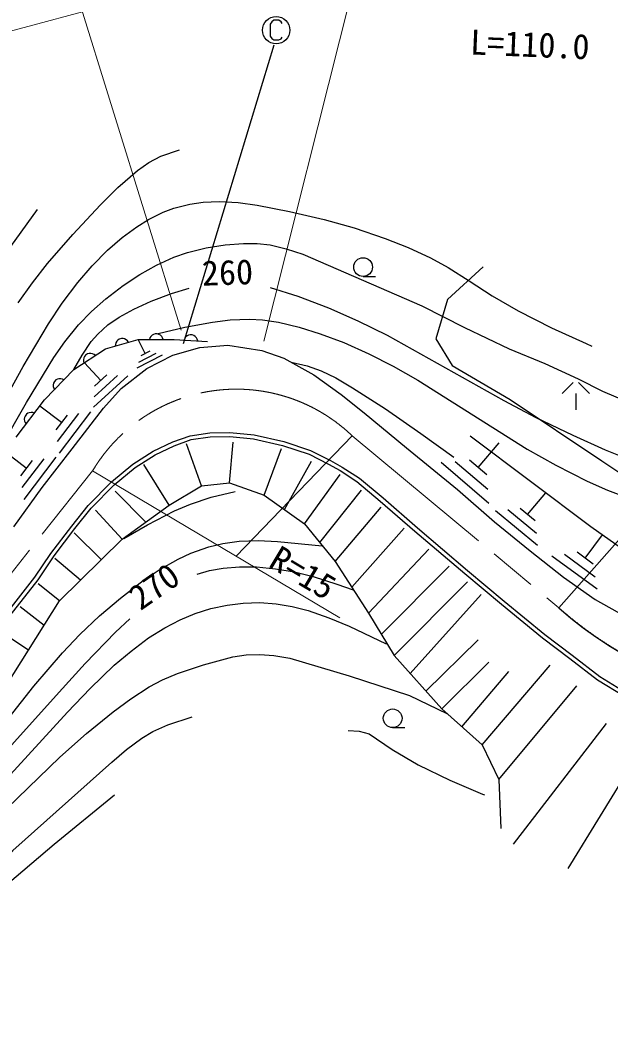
# Model space of a CAD drawing. Units: millimetres, scale not verified. Extents: x 40000 to 680000, y 20000 to 380000.
# Drawn here: x 222066 to 265222, y 245813 to 318789 of the extents above; entities that cross this region are included whole.
import ezdxf
from ezdxf.enums import TextEntityAlignment as Align

# ---------------------------------------------------------------- set-up
doc = ezdxf.new("R2010")
doc.units = ezdxf.units.MM
doc.header["$LTSCALE"] = 1000
doc.linetypes.add('CHAIN', pattern=[18.5, 12, -1.5, 3.5, -1.5])
for name, color, linetype, lineweight in [('M-BGD', 7, 'Continuous', 25), ('M-BMK', 2, 'CHAIN', 13), ('M-BMK-HTXT', 7, 'Continuous', 13), ('M-STR-HTXT', 7, 'Continuous', 13)]:
    doc.layers.add(name, color=color, linetype=linetype, lineweight=lineweight)
doc.styles.add('ＭＳ ゴシック', font='')
doc.styles.get('ＭＳ ゴシック').set_extended_font_data('MS Gothic')

msp = doc.modelspace()

# ---------------------------------------------------------------- linework, layer by layer
at = {"layer": 'M-BGD'}
for p, q in [((240482, 318642), (240362, 318482)), ((240362, 318482), (240362, 317602)), ((240642, 318762), (240482, 318642)), ((241002, 318762), (240642, 318762)), ((241162, 318642), (241002, 318762)), ((241242, 318522), (241162, 318642)), ((240362, 317602), (240482, 317442)), ((241162, 317402), (241242, 317522)), ((234028, 295099), (240660, 316965)), ((240482, 317442), (240642, 317322)), ((240642, 317322), (241002, 317322)), ((241002, 317322), (241162, 317402)), ((255950, 300716), (253343, 298323)), ((247161, 300019), (248061, 300019)), ((253343, 298323), (252488, 295459)), ((231633, 295613), (231573, 295513)), ((231733, 295713), (231633, 295613)), ((231833, 295773), (231733, 295713)), ((231953, 295813), (231833, 295773)), ((232113, 295813), (231953, 295813)), ((232233, 295773), (232113, 295813)), ((232333, 295713), (232233, 295773)), ((232433, 295613), (232333, 295713)), ((232493, 295513), (232433, 295613)), ((234179, 295565), (234113, 295469)), ((234284, 295659), (234179, 295565)), ((234388, 295713), (234284, 295659)), ((234510, 295746), (234388, 295713)), ((234670, 295736), (234510, 295746)), ((234787, 295689), (234670, 295736)), ((234883, 295624), (234787, 295689)), ((234977, 295518), (234883, 295624)), ((228315, 294711), (230722, 295393)), ((229043, 295042), (229038, 294916)), ((229074, 295155), (229043, 295042)), ((229143, 295278), (229074, 295155)), ((229222, 295363), (229143, 295278)), ((229327, 295434), (229222, 295363)), ((229481, 295478), (229327, 295434)), ((229607, 295472), (229481, 295478)), ((229720, 295442), (229607, 295472)), ((229843, 295373), (229720, 295442)), ((229928, 295293), (229843, 295373)), ((229999, 295189), (229928, 295293)), ((230722, 295393), (233344, 295394)), ((231232, 294379), (230732, 295349)), ((231573, 295513), (231533, 295393)), ((232533, 295394), (232493, 295513)), ((233344, 295394), (235786, 295250)), ((234113, 295469), (234066, 295351)), ((235031, 295415), (234977, 295518)), ((235064, 295292), (235031, 295415)), ((235217, 294806), (237258, 294978)), ((237258, 294978), (239767, 294592)), ((252488, 295459), (253685, 293493)), ((226016, 293202), (228315, 294711)), ((226790, 294164), (226739, 294059)), ((226869, 294264), (226790, 294164)), ((227002, 294351), (226869, 294264)), ((227125, 294384), (227002, 294351)), ((227241, 294388), (227125, 294384)), ((227379, 294360), (227241, 294388)), ((227484, 294309), (227379, 294360)), ((227584, 294231), (227484, 294309)), ((232473, 294262), (230606, 293301)), ((230751, 293753), (232020, 294407)), ((231568, 294552), (230896, 294206)), ((231338, 293282), (233235, 294259)), ((233235, 294259), (235217, 294806)), ((239767, 294592), (241376, 294046)), ((226739, 294059), (226711, 293921)), ((226711, 293921), (226715, 293804)), ((226715, 293804), (226748, 293682)), ((227973, 292394), (226777, 293696)), ((241376, 294046), (243560, 292811)), ((253685, 293493), (257917, 291015)), ((223861, 290975), (226016, 293202)), ((229960, 292742), (227457, 290443)), ((227489, 291212), (229192, 292775)), ((228423, 292808), (227522, 291980)), ((229470, 291817), (231338, 293282)), ((243560, 292811), (245565, 291386)), ((224527, 292209), (224500, 292095)), ((224500, 292095), (224503, 291954)), ((224503, 291954), (224533, 291841)), ((224582, 292323), (224527, 292209)), ((224693, 292438), (224582, 292323)), ((224805, 292496), (224693, 292438)), ((224918, 292526), (224805, 292496)), ((225059, 292529), (224918, 292526)), ((225173, 292502), (225059, 292529)), ((225287, 292448), (225173, 292502)), ((262515, 292258), (261715, 291458)), ((262915, 292258), (263715, 291458)), ((224533, 291841), (224591, 291729)), ((228177, 290380), (229470, 291817)), ((245565, 291386), (247232, 290035)), ((262715, 291458), (262715, 290258)), ((221778, 288245), (223861, 290975)), ((225107, 289325), (223532, 290518)), ((257917, 291015), (264627, 286527)), ((222437, 289801), (222396, 289681)), ((222535, 289928), (222437, 289801)), ((222639, 289999), (222535, 289928)), ((222747, 290042), (222639, 289999)), ((222888, 290061), (222747, 290042)), ((223003, 290048), (222888, 290061)), ((223123, 290007), (223003, 290048)), ((225520, 289871), (224694, 288780)), ((224812, 287929), (226372, 289988)), ((227223, 290106), (224929, 287077)), ((225874, 287392), (228177, 290380)), ((247232, 290035), (250335, 287478)), ((222396, 289681), (222384, 289565)), ((222384, 289565), (222402, 289425)), ((222402, 289425), (222445, 289317)), ((222445, 289317), (222517, 289212)), ((233237, 287903), (234506, 288363)), ((234506, 288363), (235951, 288582)), ((234581, 288071), (235976, 288282)), ((235951, 288582), (237417, 288604)), ((235976, 288282), (237404, 288303)), ((237404, 288303), (239142, 288132)), ((237417, 288604), (239189, 288429)), ((239189, 288429), (241354, 287942)), ((255004, 288341), (263819, 281717)), ((231815, 287225), (233237, 287903)), ((231960, 286962), (233353, 287626)), ((233353, 287626), (234581, 288071)), ((235344, 284695), (234249, 287760)), ((237399, 284906), (237663, 287886)), ((239142, 288132), (241273, 287653)), ((241273, 287653), (243207, 287008)), ((241354, 287942), (243323, 287286)), ((255572, 286023), (257125, 287842)), ((222527, 285994), (220910, 287218)), ((223690, 284576), (225874, 287392)), ((230327, 286284), (231815, 287225)), ((230504, 286040), (231960, 286962)), ((239927, 284011), (241191, 287419)), ((243207, 287008), (244642, 286281)), ((243323, 287286), (244789, 286542)), ((250335, 287478), (254065, 284433)), ((222951, 286553), (222103, 285434)), ((222223, 284560), (223825, 286674)), ((224699, 286794), (222344, 283686)), ((228763, 284989), (230327, 286284)), ((232974, 283273), (231131, 286243)), ((241402, 282957), (243382, 286492)), ((244642, 286281), (245480, 285809)), ((244789, 286542), (245643, 286061)), ((256366, 283411), (252867, 286397)), ((253905, 286479), (256284, 284448)), ((256202, 285486), (254942, 286561)), ((264627, 286527), (269344, 283358)), ((228966, 284768), (230504, 286040)), ((242877, 281904), (245489, 285523)), ((245480, 285809), (246712, 285009)), ((245643, 286061), (246890, 285251)), ((227057, 283260), (228763, 284989)), ((227281, 283061), (228966, 284768)), ((232974, 283273), (235344, 284695)), ((235344, 284695), (237399, 284906)), ((237399, 284906), (239927, 284011)), ((246712, 285009), (248422, 283581)), ((246890, 285251), (248619, 283807)), ((221622, 281686), (223690, 284576)), ((231262, 282035), (229024, 284304)), ((239927, 284011), (242877, 281904)), ((243999, 280534), (247048, 284385)), ((254065, 284433), (256766, 282048)), ((259195, 282586), (260517, 284191)), ((225853, 281750), (227057, 283260)), ((229550, 280797), (232974, 283273)), ((248422, 283581), (250940, 281380)), ((248619, 283807), (251134, 281609)), ((226088, 281563), (227281, 283061)), ((229550, 280797), (227591, 282913)), ((245122, 279164), (248481, 283121)), ((259924, 280327), (256837, 282870)), ((257738, 282957), (259837, 281227)), ((259750, 282128), (258639, 283044)), ((224322, 279737), (225853, 281750)), ((242877, 281904), (245122, 279164)), ((256766, 282048), (259374, 279923)), ((263819, 281717), (267185, 279313)), ((224566, 279562), (226088, 281563)), ((228023, 279287), (226035, 281261)), ((246333, 277268), (250167, 281604)), ((250940, 281380), (254597, 278271)), ((251134, 281609), (254788, 278502)), ((263404, 279396), (264669, 281112)), ((224968, 276267), (229550, 280797)), ((223152, 277998), (224322, 279737)), ((223395, 277823), (224566, 279562)), ((247545, 275372), (251979, 280045)), ((259374, 279923), (261817, 277998)), ((264276, 277124), (260976, 279556)), ((261893, 279695), (264137, 278041)), ((263998, 278958), (262810, 279834)), ((226495, 277777), (224619, 279373)), ((245122, 279164), (247545, 275372)), ((248493, 273818), (253454, 278823)), ((254597, 278271), (257293, 276028)), ((254788, 278502), (257483, 276260)), ((221117, 275372), (223152, 277998)), ((221357, 275193), (223395, 277823)), ((224968, 276267), (223410, 277520)), ((249441, 272264), (254787, 277674)), ((261817, 277998), (264138, 276384)), ((250600, 270965), (255798, 276747)), ((219274, 267254), (224968, 276267)), ((257293, 276028), (260278, 273571)), ((257483, 276260), (260459, 273809)), ((264138, 276384), (266351, 275119)), ((223829, 274464), (222091, 275833)), ((247545, 275372), (249441, 272264)), ((222690, 272662), (220675, 274012)), ((260459, 273809), (262454, 272289)), ((251759, 269665), (255588, 273418)), ((260278, 273571), (262271, 272052)), ((249441, 272264), (252918, 268366)), ((262454, 272289), (264467, 270736)), ((252918, 268366), (256346, 271775)), ((255868, 265733), (260855, 271565)), ((262271, 272052), (264297, 270488)), ((254393, 267049), (257821, 271101)), ((257080, 263204), (262794, 270048)), ((264297, 270488), (266223, 269315)), ((264467, 270736), (266371, 269576)), ((252918, 268366), (255868, 265733)), ((258165, 258470), (264958, 267301)), ((249324, 266994), (250223, 266994)), ((262148, 256694), (268100, 266386)), ((255868, 265733), (257080, 263204)), ((257080, 263204), (257238, 259622))]:
    msp.add_line(p, q, dxfattribs=at)
for points in [[(221945, 298086), (222975, 299555), (224092, 300966), (225932, 303092), (227947, 305258), (229233, 306527), (230666, 307777), (231489, 308355), (232365, 308828), (233726, 309289)], [(220537, 290277), (222294, 293423), (224159, 296555), (225154, 298057), (226293, 299584), (227341, 300794), (228472, 301931), (229533, 302855), (230607, 303657), (231457, 304188), (232532, 304723), (233311, 305010), (234479, 305309), (235474, 305453), (236628, 305502), (238026, 305419), (239417, 305234), (241791, 304781), (244317, 304188), (246502, 303565), (248777, 302803), (250449, 302139), (252084, 301380), (253391, 300666), (254911, 299703), (256590, 298606), (258492, 297502), (260942, 296265), (263486, 295097), (263899, 294912)], [(221401, 302202), (223345, 304905)], [(220658, 287491), (222542, 290787), (224547, 294086), (225351, 295236), (226352, 296479), (227291, 297460), (228339, 298387), (229618, 299361), (230824, 300153), (232050, 300838), (233325, 301418), (234321, 301768), (235680, 302104), (237067, 302325), (238403, 302434), (239403, 302429), (240363, 302320), (241533, 302047), (242749, 301643), (251466, 297863), (254576, 296274), (257854, 294717), (260443, 293650), (262879, 292529), (264667, 291632), (266450, 290859)], [(240370, 299205), (242386, 298561), (244631, 297722), (246771, 296778), (248920, 295711), (257443, 290928), (259790, 289698), (262494, 288408), (264865, 287332), (267307, 286339), (268358, 286048), (269738, 285801), (271137, 285656), (272739, 285596), (273852, 285647), (275236, 285833), (277694, 286373)], [(226016, 293202), (226607, 294260), (227274, 295253), (227757, 295804), (228502, 296464), (229332, 297038), (230397, 297632), (231665, 298216), (233159, 298778), (234440, 299151)], [(232178, 295834), (234122, 296303), (236139, 296681), (237448, 296832), (238848, 296886), (239794, 296836), (240980, 296658), (242497, 296294), (244025, 295819), (245749, 295171), (247580, 294362), (249364, 293459), (251158, 292428), (259173, 287376), (261262, 286196), (263558, 285024), (265045, 284363), (266730, 283735)], [(241907, 293746), (243075, 293469), (244096, 293111), (245176, 292588), (246391, 291873), (248789, 290320), (251388, 288510), (253806, 286778)], [(229674, 280846), (231406, 281849), (233360, 282857), (234536, 283357), (236055, 283862), (237811, 284265)], [(221269, 267748), (223089, 270030), (225166, 272462), (226436, 273801), (227887, 275174), (229409, 276481), (231075, 277762), (232239, 278542), (233635, 279329), (234564, 279757), (235887, 280231), (236911, 280481), (238095, 280640), (239494, 280684), (240903, 280620), (244174, 280293)], [(235030, 278236), (235935, 278502), (236920, 278677), (238125, 278767), (239368, 278753), (240767, 278624), (242150, 278386), (243521, 278047), (245235, 277500), (246433, 277073)], [(218982, 260980), (225538, 268128), (227200, 269865), (228968, 271564), (230191, 272603), (231479, 273557), (232669, 274304), (233773, 274875), (234887, 275337), (236038, 275703), (237216, 275965), (238401, 276113), (239605, 276144), (240804, 276060), (241978, 275863), (243140, 275562), (244656, 275037), (246141, 274413), (248848, 273125)], [(218372, 262318), (224929, 269580), (226830, 271682), (229049, 273971), (230092, 274953)], [(217997, 258074), (224988, 264841), (226932, 266564), (228883, 268155), (230175, 269110), (231524, 269974), (232483, 270485), (233585, 270947), (235501, 271597), (237624, 272187), (238599, 272328), (239600, 272359), (240636, 272285), (241815, 272078), (246136, 270788), (250561, 269351), (253282, 268018)], [(203486, 245813), (205849, 246898), (208070, 248033), (209972, 249138), (211993, 250438), (214285, 252058), (216493, 253747), (218971, 255772), (221536, 258003), (228796, 264476), (229862, 265401), (230984, 266234), (231782, 266703), (232872, 267188), (234657, 267796)], [(246062, 266786), (246874, 266742), (247599, 266552), (249296, 265400), (251188, 264265), (253508, 263154), (255895, 262122), (256031, 262065)], [(208399, 246152), (210805, 247587), (213038, 249041), (215135, 250575), (217171, 252195), (224570, 258471), (228982, 262078)]]:
    msp.add_lwpolyline(points, dxfattribs=at)
for centre, radius in [((240802, 318042), 1000), ((247161, 300703), 684), ((249324, 267678), 684)]:
    msp.add_circle(centre, radius, dxfattribs=at)
msp.add_arc((280678, 297566), 29053, 228.6316, 299.53883, dxfattribs=at)
at = {"layer": 'M-BMK'}
for p, q in [((246372, 288343), (261476, 275763)), ((212179, 266689), (227384, 285796))]:
    msp.add_line(p, q, dxfattribs=at)
for centre, radius, start, end in [((237888, 279543), 12224, 46.04502, 149.23815), ((280678, 297566), 29053, 228.6316, 299.53883)]:
    msp.add_arc(centre, radius, start, end, dxfattribs=at)
at = {"layer": 'M-BMK-HTXT'}
for p, q in [((261476, 275762), (280678, 297566)), ((246372, 288343), (237888, 279543)), ((245451, 275042), (227384, 285796))]:
    msp.add_line(p, q, dxfattribs=at)
at = {"layer": 'M-STR-HTXT'}
for p, q in [((239913, 295291), (246763, 322538)), ((233861, 296084), (226070, 321232))]:
    msp.add_line(p, q, dxfattribs=at)
msp.add_lwpolyline([(173808, 320603), (177124, 317751), (178407, 316809), (179697, 315998), (180915, 315366), (182180, 314830), (183485, 314384), (185021, 313975), (186597, 313665), (188409, 313424), (190458, 313273), (192531, 313229), (195238, 313300), (197833, 313471), (200899, 313776), (203923, 314176), (207306, 314732), (210844, 315422), (215118, 316380), (219350, 317432), (226644, 319379)], dxfattribs=at)

# ---------------------------------------------------------------- texts
at = {"layer": 'M-BGD', "style": 'ＭＳ ゴシック'}
for s, rotation, p in [('260', 1.904, (235421, 298786)), ('270', 35.004, (231194, 275067))]:
    msp.add_text(s, height=1833, rotation=rotation, dxfattribs=at).set_placement(p, align=Align.BOTTOM_LEFT)
at = {"layer": 'M-BMK-HTXT', "style": 'ＭＳ ゴシック'}
msp.add_text('R=15', height=1833, rotation=329.204, dxfattribs=at).set_placement((239873, 278352), align=Align.BOTTOM_LEFT)
at = {"layer": 'M-STR-HTXT', "style": 'ＭＳ ゴシック'}
msp.add_text('L=110.0', height=1833, rotation=357.604, dxfattribs=at).set_placement((254941, 315719), align=Align.BOTTOM_LEFT)

doc.saveas('drawing.dxf')
